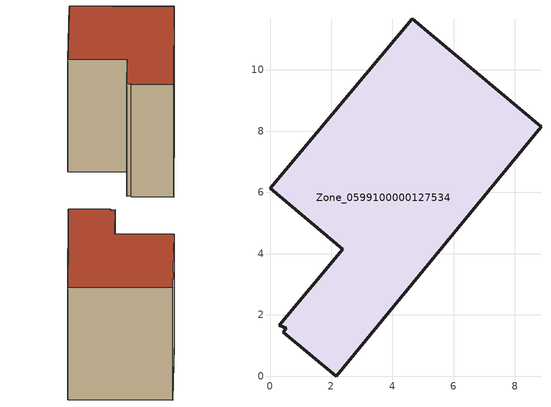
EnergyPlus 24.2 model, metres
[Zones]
Zone_0599100000127534
 floor ground (C_G): 4.64,11.66 8.85,8.14 2.16,0 0.44,1.43 0.54,1.56 0.31,1.66 2.38,4.14 0,6.13 z0
 wall outside (C_F): 8.85,8.14 4.64,11.66 0,6.13 2.38,4.14 0.31,1.66 0.54,1.56 0.44,1.43 2.16,0 8.85,8.14 z0:6.39
 roof outside (C_R): 0.44,1.43 2.16,0 8.85,8.14 4.64,11.66 0,6.13 2.38,4.14 0.31,1.66 0.54,1.56 z6.39
[BUILDING]
Pand.0599100000127534: North Axis=0; Terrain=City; Loads Convergence Tolerance Value=0.04; Temperature Convergence Tolerance Value=0.4; Solar Distribution=FullExterior; Maximum Number of Warmup Days=25; Minimum Number of Warmup Days=1
[Site:Location]
Rotterdam.The.Hague.AP_ZH_NLD Design_Conditions: Latitude=51.96; Longitude=4.45; Time Zone=1; Elevation=-4.5
[SITE:GROUNDTEMPERATURE:BUILDINGSURFACE]
18, 18, 18, 18, 18, 18, 18, 18, 18, 18, 18, 18
[MATERIAL] Thermal Absorptance=0.9; Solar Absorptance=0.7; Visible Absorptance=0.7
Name | Roughness | Thickness | Conductivity | Density | Specific Heat
G.TC.1946 | MediumSmooth | 0.15 | 1 | 540 | 1210
F.TC.1946 | Rough | 0.3 | 0.857143 | 1920 | 840
R.TC.1946 | MediumRough | 0.2 | 0.909091 | 1500 | 1000
[CONSTRUCTION]
C_G: G.TC.1946
C_F: F.TC.1946
C_R: R.TC.1946
[ZONE]
Zone_0599100000127534: Type=1; Multiplier=1; Ceiling Height=Autocalculate; Volume=Autocalculate; Floor Area=autocalculate; Part of Total Floor Area=Yes
[ZONEINFILTRATION:DESIGNFLOWRATE]
Infil_Zone_0599100000127534: Zone or ZoneList or Space or SpaceList=Zone_0599100000127534; Schedule=AlwaysOn; Design Flow Rate Calculation Method=Flow/Area; Flow Rate per Floor Area=0.003; Constant Term Coefficient=1; Temperature Term Coefficient=0; Velocity Term Coefficient=0; Velocity Squared Term Coefficient=0
[HVACTEMPLATE:ZONE:IDEALLOADSAIRSYSTEM]
Zone_0599100000127534: Maximum Heating Supply Air Temperature=50; Minimum Cooling Supply Air Temperature=13; Maximum Heating Supply Air Humidity Ratio=0.0156; Minimum Cooling Supply Air Humidity Ratio=0.0077; Heating Limit=NoLimit; Cooling Limit=NoLimit; Dehumidification Control Type=ConstantSensibleHeatRatio; Cooling Sensible Heat Ratio=0.7; Dehumidification Setpoint=60; Humidification Control Type=None; Humidification Setpoint=30; Outdoor Air Method=None; Outdoor Air Flow Rate per Person=0.00944; Outdoor Air Flow Rate per Zone Floor Area=0; Outdoor Air Flow Rate per Zone=0; Demand Controlled Ventilation Type=None; Outdoor Air Economizer Type=NoEconomizer; Heat Recovery Type=None; Sensible Heat Recovery Effectiveness=0.7; Latent Heat Recovery Effectiveness=0.65
[ZONECONTROL:THERMOSTAT]
ThermostatControl_Zone_0599100000127534: Zone or ZoneList=Zone_0599100000127534; Control Type Schedule=DualSetpointControlType; Control 1=Thermostat_Zone_0599100000127534; Temperature Difference Between Cutout And Setpoint=0
[THERMOSTATSETPOINT:DUALSETPOINT]
Thermostat_Zone_0599100000127534: Heating Setpoint Temperature Schedule=HeatingSetpoint_Zone_0599100000127534; Cooling Setpoint Temperature Schedule=CoolingSetpoint_Zone_0599100000127534
[SCHEDULE:COMPACT]
HeatingSetpoint_Zone_0599100000127534: Through: 12/31, For: AllDays, Until: 24:00, 21
CoolingSetpoint_Zone_0599100000127534: Through: 12/31, For: AllDays, Until: 24:00, 24
DualSetpointControlType: Through: 12/31, For: AllDays, Until: 24:00, 4
AlwaysOn: Through: 12/31, For: AllDays, Until: 24:00, 1
